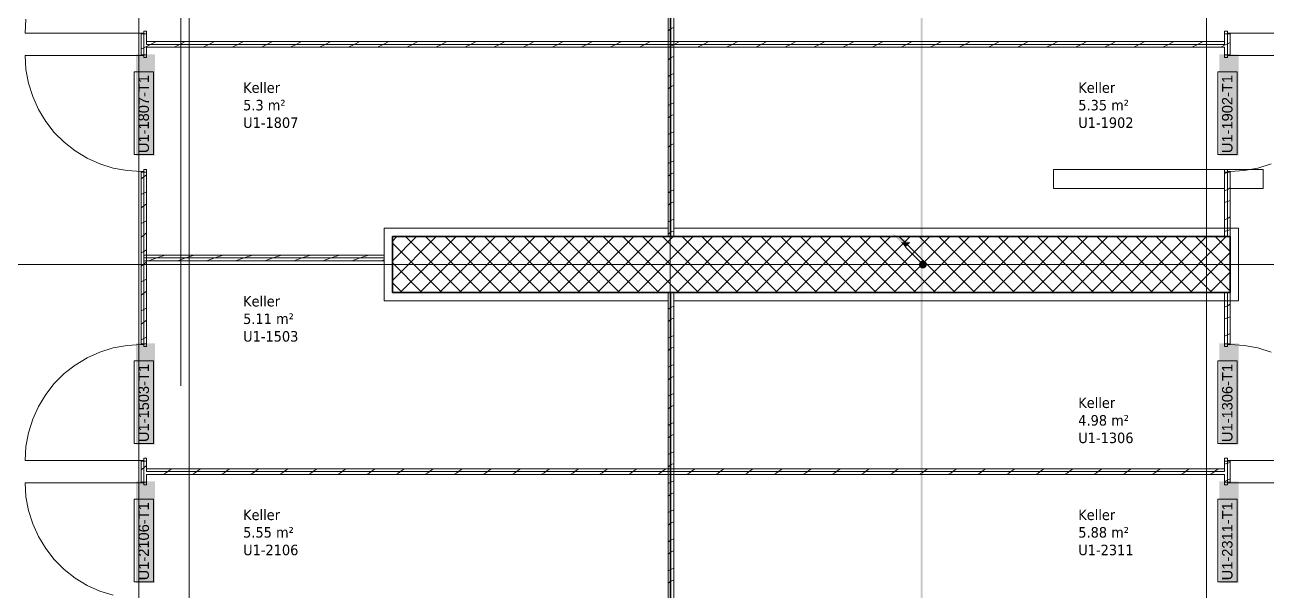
# Model space of a CAD drawing. Extents: x -1067 to 23308, y -6822 to 57810.
# Drawn here: x -71.7 to 106.2, y -57.4 to 23.7 of the extents above; entities that cross this region are included whole.
import ezdxf
from ezdxf.lldxf.tags import DXFTag

# ---------------------------------------------------------------- set-up
doc = ezdxf.new("R2010")
doc.units = 0
doc.layers.get('0').update_dxf_attribs({"lineweight": 13})
for name, color, linetype, lineweight in [('A-AREA-____-IDEN', 7, 'Continuous', 5), ('A-DOOR-____-IDEN', 7, 'Continuous', 5), ('A-DOOR-FRAM-MCUT', 7, 'Continuous', 9), ('A-DOOR-OPNG-OTLN', 7, 'Continuous', 9), ('A-FLOR-____-OVHD', 7, 'Strichpunkt - Fein', 9), ('A-WALL-____-MCUT', 7, 'Continuous', 35), ('A-WALL-____-PATT', 7, 'Continuous', 35), ('A-WALL-FNSH-MCUT', 7, 'Continuous', 35), ('M-EQPM-____-OTLN', 7, 'Continuous', 9), ('S-GRID-____-OTLN', 7, 'Continuous', 5)]:
    doc.layers.add(name, color=color, linetype=linetype, lineweight=lineweight)
doc.layers.add('EL01_WAN_Leitung_Potentialausgleich', color=1, linetype='fein_strichliert', lineweight=13, true_color=0xff0000)
doc.styles.get("Standard").update_dxf_attribs({"font": 'arial.ttf'})
tags = doc.linetypes.add('_Rasterlinie_', pattern=[0.375, 0.2, -0.05, 0.075, -0.05]).pattern_tags.tags
tags[10:11] = [DXFTag(74, 4), DXFTag(75, 0), DXFTag(340, '0'), DXFTag(46, 1.0), DXFTag(50, 0.0), DXFTag(44, 0.0), DXFTag(45, 0.0)]
tags[8:9] = [DXFTag(74, 4), DXFTag(75, 0), DXFTag(340, '0'), DXFTag(46, 1.0), DXFTag(50, 0.0), DXFTag(44, 0.0), DXFTag(45, 0.0)]
tags[6:7] = [DXFTag(74, 4), DXFTag(75, 0), DXFTag(340, '0'), DXFTag(46, 1.0), DXFTag(50, 0.0), DXFTag(44, 0.0), DXFTag(45, 0.0)]
tags[4:5] = [DXFTag(74, 4), DXFTag(75, 0), DXFTag(340, '0'), DXFTag(46, 1.0), DXFTag(50, 0.0), DXFTag(44, 0.0), DXFTag(45, 0.0)]
tags = doc.linetypes.add('fein_strichliert', pattern=[4, 1, -2, 1]).pattern_tags.tags
tags[8:9] = [DXFTag(74, 4), DXFTag(75, 0), DXFTag(340, '0'), DXFTag(46, 0.0), DXFTag(50, 0.0), DXFTag(44, 0.0), DXFTag(45, 0.0)]
tags[6:7] = [DXFTag(74, 4), DXFTag(75, 0), DXFTag(340, '0'), DXFTag(46, 0.0), DXFTag(50, 0.0), DXFTag(44, 0.0), DXFTag(45, 0.0)]
tags[4:5] = [DXFTag(74, 4), DXFTag(75, 0), DXFTag(340, '0'), DXFTag(46, 0.0), DXFTag(50, 0.0), DXFTag(44, 0.0), DXFTag(45, 0.0)]
tags = doc.linetypes.add('Strichpunkt - Fein', pattern=[0.2, 0.1, -0.05, 0, -0.05]).pattern_tags.tags
tags[10:11] = [DXFTag(74, 4), DXFTag(75, 0), DXFTag(340, '0'), DXFTag(46, 1.0), DXFTag(50, 0.0), DXFTag(44, 0.0), DXFTag(45, 0.0)]
tags[8:9] = [DXFTag(74, 4), DXFTag(75, 0), DXFTag(340, '0'), DXFTag(46, 1.0), DXFTag(50, 0.0), DXFTag(44, 0.0), DXFTag(45, 0.0)]
tags[6:7] = [DXFTag(74, 4), DXFTag(75, 0), DXFTag(340, '0'), DXFTag(46, 1.0), DXFTag(50, 0.0), DXFTag(44, 0.0), DXFTag(45, 0.0)]
tags[4:5] = [DXFTag(74, 4), DXFTag(75, 0), DXFTag(340, '0'), DXFTag(46, 1.0), DXFTag(50, 0.0), DXFTag(44, 0.0), DXFTag(45, 0.0)]

# ---------------------------------------------------------------- blocks, each defined once
blk = doc.blocks.new('Referenz-A0UJ2E68XE', base_point=(-1062.18, -175.86))
at = {"layer": 'A-DOOR-____-IDEN', "color": 0, "linetype": 'Continuous', "ltscale": 0.13}
for p, q in [((-56.09, 5.14), (-56.09, 16.98)), ((-56.09, 16.98), (-53.31, 16.98)), ((-53.31, 16.98), (-53.31, 5.14)), ((99.11, 5.14), (99.11, 16.98)), ((99.11, 16.98), (101.89, 16.98)), ((101.89, 16.98), (101.89, 5.14)), ((-53.31, 5.14), (-56.09, 5.14)), ((101.89, 5.14), (99.11, 5.14)), ((-56.09, -36.24), (-56.09, -24.4)), ((-56.09, -24.4), (-53.31, -24.4)), ((-53.31, -24.4), (-53.31, -36.24)), ((99.11, -36.24), (99.11, -24.4)), ((99.11, -24.4), (101.89, -24.4)), ((101.89, -24.4), (101.89, -36.24)), ((-53.31, -36.24), (-56.09, -36.24)), ((101.89, -36.24), (99.11, -36.24)), ((-56.09, -56.04), (-56.09, -44.2)), ((-56.09, -44.2), (-53.31, -44.2)), ((-53.31, -44.2), (-53.31, -56.04)), ((99.11, -56.04), (99.11, -44.2)), ((99.11, -44.2), (101.89, -44.2)), ((101.89, -44.2), (101.89, -56.04)), ((-53.31, -56.04), (-56.09, -56.04)), ((101.89, -56.04), (99.11, -56.04))]:
    blk.add_line(p, q, dxfattribs=at)
at = {"layer": 'A-DOOR-____-IDEN', "color": 7, "linetype": 'Continuous', "ltscale": 0.13, "true_color": 0xffffff}
for points in [[(-55.84, 4.96), (-53.09, 4.96), (-55.84, 19.5)], [(-53.09, 4.96), (-55.84, 19.5), (-53.09, 19.5)], [(99.36, 4.96), (102.11, 4.96), (99.36, 19.5)], [(102.11, 4.96), (99.36, 19.5), (102.11, 19.5)], [(-55.84, -36.42), (-53.09, -36.42), (-55.84, -21.88)], [(-53.09, -36.42), (-55.84, -21.88), (-53.09, -21.88)], [(99.36, -36.42), (102.11, -36.42), (99.36, -21.88)], [(102.11, -36.42), (99.36, -21.88), (102.11, -21.88)], [(-55.84, -56.22), (-53.09, -56.22), (-55.84, -41.68)], [(-53.09, -56.22), (-55.84, -41.68), (-53.09, -41.68)], [(99.36, -56.22), (102.11, -56.22), (99.36, -41.68)], [(102.11, -56.22), (99.36, -41.68), (102.11, -41.68)]]:
    blk.add_solid(points, dxfattribs=at)
at = {"layer": 'A-DOOR-FRAM-MCUT', "color": 0, "linetype": 'Continuous', "ltscale": 0.13}
for p, q in [((-55.1, 22.51), (-54.7, 22.51)), ((-55.1, 22.41), (-55.1, 22.51)), ((-54.3, 22.41), (-55.1, 22.41)), ((-54.7, 22.81), (-54.3, 22.81)), ((-54.7, 22.51), (-54.7, 22.81)), ((-54.3, 22.81), (-54.3, 22.41)), ((100.5, 22.81), (100.1, 22.81)), ((100.1, 22.81), (100.1, 22.41)), ((100.1, 22.41), (100.9, 22.41)), ((100.5, 22.51), (100.5, 22.81)), ((100.9, 22.51), (100.5, 22.51)), ((100.9, 22.41), (100.9, 22.51)), ((-55.1, 19.41), (-55.1, 19.31)), ((-54.3, 19.41), (-55.1, 19.41)), ((-55.1, 19.31), (-54.7, 19.31)), ((-54.7, 19.31), (-54.7, 19.01)), ((-54.7, 19.01), (-54.3, 19.01)), ((-54.3, 19.01), (-54.3, 19.41)), ((100.1, 19.41), (100.9, 19.41)), ((100.1, 19.01), (100.1, 19.41)), ((100.5, 19.01), (100.1, 19.01)), ((100.5, 19.31), (100.5, 19.01)), ((100.9, 19.31), (100.5, 19.31)), ((100.9, 19.41), (100.9, 19.31)), ((-55.1, 2.71), (-55.1, 2.61)), ((-54.7, 2.71), (-55.1, 2.71)), ((-55.1, 2.61), (-54.3, 2.61)), ((-54.3, 3.01), (-54.7, 3.01)), ((-54.7, 3.01), (-54.7, 2.71)), ((-54.3, 2.61), (-54.3, 3.01)), ((100.1, 3.01), (100.5, 3.01)), ((100.1, 2.61), (100.1, 3.01)), ((100.9, 2.61), (100.1, 2.61)), ((100.5, 3.01), (100.5, 2.71)), ((100.5, 2.71), (100.9, 2.71)), ((100.9, 2.71), (100.9, 2.61)), ((-55.1, -21.97), (-54.3, -21.97)), ((-55.1, -22.07), (-55.1, -21.97)), ((-54.7, -22.07), (-55.1, -22.07)), ((-54.7, -22.37), (-54.7, -22.07)), ((-54.3, -22.37), (-54.7, -22.37)), ((-54.3, -21.97), (-54.3, -22.37)), ((100.9, -21.97), (100.1, -21.97)), ((100.1, -21.97), (100.1, -22.37)), ((100.1, -22.37), (100.5, -22.37)), ((100.5, -22.37), (100.5, -22.07)), ((100.5, -22.07), (100.9, -22.07)), ((100.9, -22.07), (100.9, -21.97)), ((-55.1, -38.67), (-54.7, -38.67)), ((-55.1, -38.77), (-55.1, -38.67)), ((-54.3, -38.77), (-55.1, -38.77)), ((-54.7, -38.37), (-54.3, -38.37)), ((-54.7, -38.67), (-54.7, -38.37)), ((-54.3, -38.37), (-54.3, -38.77)), ((100.5, -38.37), (100.1, -38.37)), ((100.1, -38.37), (100.1, -38.77)), ((100.1, -38.77), (100.9, -38.77)), ((100.5, -38.67), (100.5, -38.37)), ((100.9, -38.67), (100.5, -38.67)), ((100.9, -38.77), (100.9, -38.67)), ((-55.1, -41.77), (-55.1, -41.87)), ((-54.3, -41.77), (-55.1, -41.77)), ((-55.1, -41.87), (-54.7, -41.87)), ((-54.7, -41.87), (-54.7, -42.17)), ((-54.7, -42.17), (-54.3, -42.17)), ((-54.3, -42.17), (-54.3, -41.77)), ((100.1, -41.77), (100.9, -41.77)), ((100.1, -42.17), (100.1, -41.77)), ((100.5, -42.17), (100.1, -42.17)), ((100.5, -41.87), (100.5, -42.17)), ((100.9, -41.87), (100.5, -41.87)), ((100.9, -41.77), (100.9, -41.87))]:
    blk.add_line(p, q, dxfattribs=at)
at = {"layer": 'A-DOOR-OPNG-OTLN', "color": 0, "linetype": 'Continuous', "ltscale": 0.13}
for p, q in [((-71.58, 24.51), (-71.7, 22.51)), ((-55.1, 22.51), (-71.7, 22.51)), ((100.9, 22.51), (117.5, 22.51)), ((-55.1, 19.31), (-71.7, 19.31)), ((-71.7, 19.31), (-71.58, 17.31)), ((100.9, 19.31), (117.5, 19.31)), ((-71.58, 17.31), (-71.21, 15.34)), ((-71.21, 15.34), (-70.62, 13.43)), ((-70.62, 13.43), (-69.8, 11.6)), ((-69.8, 11.6), (-68.76, 9.88)), ((-68.76, 9.88), (-67.52, 8.3)), ((-67.52, 8.3), (-66.1, 6.89)), ((-66.1, 6.89), (-64.53, 5.65)), ((-64.53, 5.65), (-62.81, 4.61)), ((-62.81, 4.61), (-60.98, 3.79)), ((-60.98, 3.79), (-59.07, 3.19)), ((104.88, 3.19), (106.79, 3.79)), ((-59.07, 3.19), (-57.1, 2.83)), ((-57.1, 2.83), (-55.1, 2.71)), ((100.9, 2.71), (102.9, 2.83)), ((102.9, 2.83), (104.88, 3.19)), ((-59.07, -22.55), (-60.98, -23.15)), ((-57.1, -22.19), (-59.07, -22.55)), ((-55.1, -22.07), (-57.1, -22.19)), ((102.9, -22.19), (100.9, -22.07)), ((104.88, -22.55), (102.9, -22.19)), ((106.79, -23.15), (104.88, -22.55)), ((-62.81, -23.97), (-64.53, -25.01)), ((-60.98, -23.15), (-62.81, -23.97)), ((-66.1, -26.24), (-67.52, -27.66)), ((-64.53, -25.01), (-66.1, -26.24)), ((-67.52, -27.66), (-68.76, -29.24)), ((-68.76, -29.24), (-69.8, -30.96)), ((-69.8, -30.96), (-70.62, -32.78)), ((-70.62, -32.78), (-71.21, -34.7)), ((-71.21, -34.7), (-71.58, -36.67)), ((-71.58, -36.67), (-71.7, -38.67)), ((-55.1, -38.67), (-71.7, -38.67)), ((100.9, -38.67), (117.5, -38.67)), ((-55.1, -41.87), (-71.7, -41.87)), ((-71.7, -41.87), (-71.58, -43.87)), ((100.9, -41.87), (117.5, -41.87)), ((-71.58, -43.87), (-71.21, -45.84)), ((-71.21, -45.84), (-70.62, -47.76)), ((-70.62, -47.76), (-69.8, -49.58)), ((-69.8, -49.58), (-68.76, -51.3)), ((-68.76, -51.3), (-67.52, -52.88)), ((-67.52, -52.88), (-66.1, -54.29)), ((-66.1, -54.29), (-64.53, -55.53)), ((-64.53, -55.53), (-62.81, -56.57)), ((-62.81, -56.57), (-60.98, -57.39)), ((-60.98, -57.39), (-59.07, -57.99))]:
    blk.add_line(p, q, dxfattribs=at)
at = {"layer": 'A-FLOR-____-OVHD', "color": 0, "linetype": 'Strichpunkt - Fein', "ltscale": 0.13}
for p, q in [((-49.4, -27.97), (-49.4, 307.48)), ((-48.2, 288.58), (-48.2, -172.39)), ((20.4, -5.42), (-20.3, -5.42)), ((-20.3, -5.42), (-20.3, -15.82)), ((102.1, -5.42), (21.2, -5.42)), ((102.1, -15.82), (102.1, -5.42)), ((-20.3, -15.82), (20.4, -15.82)), ((21.2, -15.82), (102.1, -15.82))]:
    blk.add_line(p, q, dxfattribs=at)
at = {"layer": 'A-WALL-____-MCUT', "color": 0, "linetype": 'Continuous', "lineweight": 9, "ltscale": 0.13}
for p, q in [((20.8, -6.62), (20.8, 142.98)), ((-54.7, 19.41), (-54.7, 22.41)), ((100.5, 19.41), (100.5, 22.41)), ((-54.3, 21.31), (-54.3, 20.91)), ((100.1, 20.91), (-54.3, 20.91)), ((100.1, 20.91), (100.1, 21.31)), ((-54.7, -21.97), (-54.7, 2.61)), ((100.5, -6.62), (100.5, 2.61)), ((-20.3, -9.68), (-54.7, -9.68)), ((20.8, -172.39), (20.8, -14.62)), ((100.5, -21.97), (100.5, -14.62)), ((-54.7, -41.77), (-54.7, -38.77)), ((100.5, -41.77), (100.5, -38.77)), ((-54.3, -39.87), (-54.3, -40.27)), ((100.1, -40.27), (-54.3, -40.27)), ((100.1, -40.27), (100.1, -39.87))]:
    blk.add_line(p, q, dxfattribs=at)
at = {"layer": 'A-WALL-____-MCUT', "color": 0, "linetype": 'Continuous', "ltscale": 0.35}
for p, q in [((100.9, -6.62), (-19.1, -6.62)), ((-19.1, -6.62), (-19.1, -14.62)), ((100.9, -14.62), (100.9, -6.62)), ((-19.1, -14.62), (100.9, -14.62))]:
    blk.add_line(p, q, dxfattribs=at)
at = {"layer": 'A-WALL-____-PATT', "color": 0, "linetype": 'Continuous', "lineweight": 9, "ltscale": 0.13}
for p, q in [((20.8, 23.16), (20.4, 22.86)), ((20.89, 23.23), (20.8, 23.16)), ((21.2, 23.33), (20.93, 23.24)), ((-54.7, 20.43), (-55.1, 20.23)), ((-54.3, 20.63), (-54.7, 20.43)), ((-53.73, 20.91), (-54.3, 20.63)), ((-52.93, 21.31), (-53.73, 20.91)), ((-49.56, 20.91), (-50.36, 20.51)), ((-48.76, 21.31), (-49.56, 20.91)), ((-45.4, 20.91), (-46.2, 20.51)), ((-44.6, 21.31), (-45.4, 20.91)), ((-41.23, 20.91), (-42.03, 20.51)), ((-40.43, 21.31), (-41.23, 20.91)), ((-37.07, 20.91), (-37.87, 20.51)), ((-36.27, 21.31), (-37.07, 20.91)), ((-32.9, 20.91), (-33.7, 20.51)), ((-32.1, 21.31), (-32.9, 20.91)), ((-28.74, 20.91), (-29.54, 20.51)), ((-27.94, 21.31), (-28.74, 20.91)), ((-24.57, 20.91), (-25.37, 20.51)), ((-23.77, 21.31), (-24.57, 20.91)), ((-20.41, 20.91), (-21.21, 20.51)), ((-19.61, 21.31), (-20.41, 20.91)), ((-16.24, 20.91), (-17.04, 20.51)), ((-15.44, 21.31), (-16.24, 20.91)), ((-12.08, 20.91), (-12.88, 20.51)), ((-11.28, 21.31), (-12.08, 20.91)), ((-7.91, 20.91), (-8.71, 20.51)), ((-7.11, 21.31), (-7.91, 20.91)), ((-3.75, 20.91), (-4.55, 20.51)), ((-2.95, 21.31), (-3.75, 20.91)), ((0.42, 20.91), (-0.38, 20.51)), ((1.22, 21.31), (0.42, 20.91)), ((4.58, 20.91), (3.78, 20.51)), ((5.38, 21.31), (4.58, 20.91)), ((8.75, 20.91), (7.95, 20.51)), ((9.55, 21.31), (8.75, 20.91)), ((12.91, 20.91), (12.11, 20.51)), ((13.71, 21.31), (12.91, 20.91)), ((17.08, 20.91), (16.28, 20.51)), ((17.88, 21.31), (17.08, 20.91)), ((20.44, 20.51), (20.4, 20.49)), ((21.24, 20.91), (20.44, 20.51)), ((22.04, 21.31), (21.24, 20.91)), ((25.41, 20.91), (24.61, 20.51)), ((26.21, 21.31), (25.41, 20.91)), ((29.57, 20.91), (28.77, 20.51)), ((30.37, 21.31), (29.57, 20.91)), ((33.74, 20.91), (32.94, 20.51)), ((34.54, 21.31), (33.74, 20.91)), ((37.9, 20.91), (37.1, 20.51)), ((38.7, 21.31), (37.9, 20.91)), ((42.07, 20.91), (41.27, 20.51)), ((42.87, 21.31), (42.07, 20.91)), ((46.23, 20.91), (45.43, 20.51)), ((47.03, 21.31), (46.23, 20.91)), ((50.4, 20.91), (49.6, 20.51)), ((51.2, 21.31), (50.4, 20.91)), ((54.56, 20.91), (53.76, 20.51)), ((55.36, 21.31), (54.56, 20.91)), ((58.73, 20.91), (57.93, 20.51)), ((59.53, 21.31), (58.73, 20.91)), ((62.89, 20.91), (62.09, 20.51)), ((63.69, 21.31), (62.89, 20.91)), ((67.06, 20.91), (66.26, 20.51)), ((67.86, 21.31), (67.06, 20.91)), ((71.22, 20.91), (70.42, 20.51)), ((72.02, 21.31), (71.22, 20.91)), ((75.39, 20.91), (74.59, 20.51)), ((76.19, 21.31), (75.39, 20.91)), ((79.55, 20.91), (78.75, 20.51)), ((80.35, 21.31), (79.55, 20.91)), ((83.72, 20.91), (82.92, 20.51)), ((84.52, 21.31), (83.72, 20.91)), ((87.88, 20.91), (87.08, 20.51)), ((88.68, 21.31), (87.88, 20.91)), ((92.05, 20.91), (91.25, 20.51)), ((92.85, 21.31), (92.05, 20.91)), ((96.21, 20.91), (95.41, 20.51)), ((97.01, 21.31), (96.21, 20.91)), ((100.1, 20.78), (99.58, 20.51)), ((100.5, 20.98), (100.1, 20.78)), ((100.9, 21.18), (100.5, 20.98)), ((20.8, 19), (20.4, 18.7)), ((20.89, 19.06), (20.8, 19)), ((21.2, 19.17), (20.93, 19.08)), ((20.8, 16.53), (20.4, 16.33)), ((21.2, 16.73), (20.8, 16.53)), ((20.8, 14.83), (20.4, 14.53)), ((20.89, 14.9), (20.8, 14.83)), ((21.2, 15.01), (20.93, 14.91)), ((21.2, 12.56), (20.8, 12.36)), ((20.8, 12.36), (20.4, 12.16)), ((20.89, 10.73), (20.8, 10.67)), ((21.2, 10.84), (20.93, 10.75)), ((20.8, 10.67), (20.4, 10.37)), ((20.8, 8.2), (20.4, 8)), ((21.2, 8.4), (20.8, 8.2)), ((20.8, 6.5), (20.4, 6.2)), ((20.89, 6.57), (20.8, 6.5)), ((21.2, 6.68), (20.93, 6.58)), ((20.8, 4.03), (20.4, 3.83)), ((21.2, 4.23), (20.8, 4.03)), ((-54.7, 1.94), (-55.1, 1.64)), ((-54.3, 2.24), (-54.7, 1.94)), ((20.8, 2.34), (20.4, 2.04)), ((20.89, 2.4), (20.8, 2.34)), ((21.2, 2.51), (20.93, 2.42)), ((100.5, 2.57), (100.1, 2.43)), ((100.64, 2.61), (100.5, 2.57)), ((21.2, 0.07), (20.8, -0.13)), ((100.5, 0.15), (100.1, -0.05)), ((100.9, 0.35), (100.5, 0.15)), ((-54.7, -0.4), (-55.1, -0.6)), ((-54.3, -0.2), (-54.7, -0.4)), ((20.8, -0.13), (20.4, -0.33)), ((20.89, -1.76), (20.8, -1.83)), ((21.2, -1.65), (20.93, -1.75)), ((100.5, -1.6), (100.1, -1.73)), ((100.9, -1.46), (100.5, -1.6)), ((-54.7, -2.22), (-55.1, -2.52)), ((-54.3, -1.92), (-54.7, -2.22)), ((20.8, -1.83), (20.4, -2.13)), ((-54.7, -4.56), (-55.1, -4.76)), ((-54.3, -4.36), (-54.7, -4.56)), ((20.8, -4.3), (20.4, -4.5)), ((21.2, -4.1), (20.8, -4.3)), ((100.5, -4.01), (100.1, -4.21)), ((100.9, -3.81), (100.5, -4.01)), ((-54.7, -6.39), (-55.1, -6.69)), ((-54.3, -6.09), (-54.7, -6.39)), ((-19.1, -7.25), (-18.47, -6.62)), ((-19.1, -10.08), (-15.64, -6.62)), ((-19.1, -12.91), (-12.81, -6.62)), ((-17.98, -14.62), (-9.98, -6.62)), ((-9.2, -14.62), (-17.2, -6.62)), ((-15.15, -14.62), (-7.15, -6.62)), ((-6.37, -14.62), (-14.37, -6.62)), ((-12.33, -14.62), (-4.33, -6.62)), ((-3.55, -14.62), (-11.55, -6.62)), ((-9.5, -14.62), (-1.5, -6.62)), ((-0.72, -14.62), (-8.72, -6.62)), ((-6.67, -14.62), (1.33, -6.62)), ((2.11, -14.62), (-5.89, -6.62)), ((-3.84, -14.62), (4.16, -6.62)), ((4.94, -14.62), (-3.06, -6.62)), ((-1.01, -14.62), (6.99, -6.62)), ((7.77, -14.62), (-0.23, -6.62)), ((1.82, -14.62), (9.82, -6.62)), ((10.6, -14.62), (2.6, -6.62)), ((4.64, -14.62), (12.64, -6.62)), ((13.42, -14.62), (5.42, -6.62)), ((7.47, -14.62), (15.47, -6.62)), ((16.25, -14.62), (8.25, -6.62)), ((10.3, -14.62), (18.3, -6.62)), ((19.08, -14.62), (11.08, -6.62)), ((13.13, -14.62), (21.13, -6.62)), ((21.91, -14.62), (13.91, -6.62)), ((15.96, -14.62), (23.96, -6.62)), ((24.74, -14.62), (16.74, -6.62)), ((18.79, -14.62), (26.79, -6.62)), ((27.57, -14.62), (19.57, -6.62)), ((20.8, -5.99), (20.4, -6.29)), ((20.89, -5.93), (20.8, -5.99)), ((21.2, -5.82), (20.93, -5.91)), ((21.62, -14.62), (29.62, -6.62)), ((30.4, -14.62), (22.4, -6.62)), ((24.44, -14.62), (32.44, -6.62)), ((33.22, -14.62), (25.22, -6.62)), ((27.27, -14.62), (35.27, -6.62)), ((36.05, -14.62), (28.05, -6.62)), ((30.1, -14.62), (38.1, -6.62)), ((38.88, -14.62), (30.88, -6.62)), ((32.93, -14.62), (40.93, -6.62)), ((41.71, -14.62), (33.71, -6.62)), ((35.76, -14.62), (43.76, -6.62)), ((44.54, -14.62), (36.54, -6.62)), ((38.59, -14.62), (46.59, -6.62)), ((47.37, -14.62), (39.37, -6.62)), ((41.41, -14.62), (49.41, -6.62)), ((50.19, -14.62), (42.19, -6.62)), ((44.24, -14.62), (52.24, -6.62)), ((53.02, -14.62), (45.02, -6.62)), ((47.07, -14.62), (55.07, -6.62)), ((55.85, -14.62), (47.85, -6.62)), ((49.9, -14.62), (57.9, -6.62)), ((58.68, -14.62), (50.68, -6.62)), ((52.73, -14.62), (60.73, -6.62)), ((61.51, -14.62), (53.51, -6.62)), ((55.56, -14.62), (63.56, -6.62)), ((64.34, -14.62), (56.34, -6.62)), ((58.38, -14.62), (66.38, -6.62)), ((67.17, -14.62), (59.17, -6.62)), ((61.21, -14.62), (69.21, -6.62)), ((69.99, -14.62), (61.99, -6.62)), ((64.04, -14.62), (72.04, -6.62)), ((72.82, -14.62), (64.82, -6.62)), ((66.87, -14.62), (74.87, -6.62)), ((75.65, -14.62), (67.65, -6.62)), ((69.7, -14.62), (77.7, -6.62)), ((78.48, -14.62), (70.48, -6.62)), ((72.53, -14.62), (80.53, -6.62)), ((81.31, -14.62), (73.31, -6.62)), ((75.36, -14.62), (83.36, -6.62)), ((84.14, -14.62), (76.14, -6.62)), ((78.18, -14.62), (86.18, -6.62)), ((86.96, -14.62), (78.96, -6.62)), ((81.01, -14.62), (89.01, -6.62)), ((89.79, -14.62), (81.79, -6.62)), ((83.84, -14.62), (91.84, -6.62)), ((92.62, -14.62), (84.62, -6.62)), ((86.67, -14.62), (94.67, -6.62)), ((95.45, -14.62), (87.45, -6.62)), ((89.5, -14.62), (97.5, -6.62)), ((98.28, -14.62), (90.28, -6.62)), ((92.33, -14.62), (100.33, -6.62)), ((100.9, -14.42), (93.11, -6.62)), ((100.9, -11.59), (95.93, -6.62)), ((100.9, -8.76), (98.76, -6.62)), ((100.5, -5.76), (100.1, -5.89)), ((100.9, -5.63), (100.5, -5.76)), ((-54.7, -8.73), (-55.1, -8.93)), ((-54.3, -8.53), (-54.7, -8.73)), ((-12.03, -14.62), (-19.1, -7.56)), ((95.15, -14.62), (100.9, -8.88)), ((-54.7, -10.55), (-55.1, -10.85)), ((-54.3, -10.25), (-54.7, -10.55)), ((-52.85, -9.68), (-54.04, -10.08)), ((-51.65, -9.28), (-52.85, -9.68)), ((-48.68, -9.68), (-49.88, -10.08)), ((-47.48, -9.28), (-48.68, -9.68)), ((-44.52, -9.68), (-45.71, -10.08)), ((-43.32, -9.28), (-44.52, -9.68)), ((-40.35, -9.68), (-41.55, -10.08)), ((-39.15, -9.28), (-40.35, -9.68)), ((-36.19, -9.68), (-37.38, -10.08)), ((-34.99, -9.28), (-36.19, -9.68)), ((-32.03, -9.68), (-33.22, -10.08)), ((-30.83, -9.28), (-32.03, -9.68)), ((-27.86, -9.68), (-29.05, -10.08)), ((-26.66, -9.28), (-27.86, -9.68)), ((-23.7, -9.68), (-24.89, -10.08)), ((-22.5, -9.28), (-23.7, -9.68)), ((-20.3, -9.93), (-20.72, -10.08)), ((-14.86, -14.62), (-19.1, -10.39)), ((97.98, -14.62), (100.9, -11.7)), ((-54.7, -12.89), (-55.1, -13.09)), ((-54.3, -12.69), (-54.7, -12.89)), ((-17.69, -14.62), (-19.1, -13.22)), ((-54.7, -14.72), (-55.1, -15.02)), ((-54.3, -14.42), (-54.7, -14.72)), ((100.81, -14.62), (100.9, -14.53)), ((-54.7, -17.06), (-55.1, -17.26)), ((-54.3, -16.86), (-54.7, -17.06)), ((20.8, -16.79), (20.4, -16.99)), ((21.2, -16.59), (20.8, -16.79)), ((100.5, -16.51), (100.1, -16.71)), ((100.9, -16.31), (100.5, -16.51)), ((-54.7, -18.88), (-55.1, -19.18)), ((-54.3, -18.58), (-54.7, -18.88)), ((20.8, -18.49), (20.4, -18.79)), ((20.89, -18.42), (20.8, -18.49)), ((21.2, -18.31), (20.93, -18.4)), ((100.5, -18.26), (100.1, -18.39)), ((100.9, -18.12), (100.5, -18.26)), ((-54.7, -21.22), (-55.1, -21.42)), ((-54.3, -21.02), (-54.7, -21.22)), ((20.8, -20.96), (20.4, -21.16)), ((21.2, -20.76), (20.8, -20.96)), ((100.5, -20.67), (100.1, -20.87)), ((100.9, -20.47), (100.5, -20.67)), ((20.8, -22.65), (20.4, -22.95)), ((20.89, -22.58), (20.8, -22.65)), ((21.2, -22.48), (20.93, -22.57)), ((20.8, -25.12), (20.4, -25.32)), ((21.2, -24.92), (20.8, -25.12)), ((21.2, -26.64), (20.93, -26.73)), ((20.8, -26.82), (20.4, -27.12)), ((20.89, -26.75), (20.8, -26.82)), ((20.8, -29.29), (20.4, -29.49)), ((21.2, -29.09), (20.8, -29.29)), ((20.8, -30.98), (20.4, -31.28)), ((20.89, -30.91), (20.8, -30.98)), ((21.2, -30.81), (20.93, -30.9)), ((20.8, -33.45), (20.4, -33.65)), ((21.2, -33.25), (20.8, -33.45)), ((20.8, -35.15), (20.4, -35.45)), ((20.89, -35.08), (20.8, -35.15)), ((21.2, -34.97), (20.93, -35.06)), ((20.8, -37.62), (20.4, -37.82)), ((21.2, -37.42), (20.8, -37.62)), ((21.2, -39.14), (20.93, -39.23)), ((100.5, -39.08), (100.1, -39.21)), ((100.9, -38.95), (100.5, -39.08)), ((-54.7, -39.71), (-55.1, -40.01)), ((-54.3, -39.41), (-54.7, -39.71)), ((-51.5, -40.45), (-51.94, -40.67)), ((-51.28, -40.27), (-51.58, -40.5)), ((-50.75, -39.87), (-51.28, -40.27)), ((-47.34, -40.45), (-47.78, -40.67)), ((-47.12, -40.27), (-47.42, -40.5)), ((-46.58, -39.87), (-47.12, -40.27)), ((-43.17, -40.45), (-43.61, -40.67)), ((-42.95, -40.27), (-43.25, -40.5)), ((-42.42, -39.87), (-42.95, -40.27)), ((-39.01, -40.45), (-39.45, -40.67)), ((-38.79, -40.27), (-39.09, -40.5)), ((-38.25, -39.87), (-38.79, -40.27)), ((-34.84, -40.45), (-35.28, -40.67)), ((-34.62, -40.27), (-34.92, -40.5)), ((-34.09, -39.87), (-34.62, -40.27)), ((-30.68, -40.45), (-31.12, -40.67)), ((-30.46, -40.27), (-30.76, -40.49)), ((-29.92, -39.87), (-30.46, -40.27)), ((-26.51, -40.45), (-26.95, -40.67)), ((-26.29, -40.27), (-26.59, -40.49)), ((-25.76, -39.87), (-26.29, -40.27)), ((-22.35, -40.45), (-22.79, -40.67)), ((-22.13, -40.27), (-22.42, -40.49)), ((-21.59, -39.87), (-22.13, -40.27)), ((-18.18, -40.45), (-18.62, -40.67)), ((-17.96, -40.27), (-18.26, -40.49)), ((-17.43, -39.87), (-17.96, -40.27)), ((-14.02, -40.45), (-14.46, -40.67)), ((-13.8, -40.27), (-14.09, -40.49)), ((-13.26, -39.87), (-13.8, -40.27)), ((-9.85, -40.45), (-10.29, -40.67)), ((-9.63, -40.27), (-9.93, -40.49)), ((-9.1, -39.87), (-9.63, -40.27)), ((-5.69, -40.45), (-6.13, -40.67)), ((-5.47, -40.27), (-5.76, -40.49)), ((-4.93, -39.87), (-5.47, -40.27)), ((-1.52, -40.45), (-1.96, -40.67)), ((-1.3, -40.27), (-1.6, -40.49)), ((-0.77, -39.87), (-1.3, -40.27)), ((2.64, -40.45), (2.2, -40.67)), ((2.86, -40.27), (2.57, -40.49)), ((3.4, -39.87), (2.86, -40.27)), ((6.81, -40.45), (6.37, -40.67)), ((7.03, -40.27), (6.73, -40.49)), ((7.56, -39.87), (7.03, -40.27)), ((10.97, -40.45), (10.53, -40.67)), ((11.19, -40.27), (10.9, -40.49)), ((11.73, -39.87), (11.19, -40.27)), ((15.14, -40.45), (14.7, -40.67)), ((15.36, -40.27), (15.06, -40.49)), ((15.89, -39.87), (15.36, -40.27)), ((19.3, -40.45), (18.86, -40.67)), ((19.52, -40.27), (19.23, -40.49)), ((20.06, -39.87), (19.52, -40.27)), ((20.8, -39.31), (20.4, -39.61)), ((20.89, -39.24), (20.8, -39.31)), ((23.47, -40.45), (23.03, -40.67)), ((23.69, -40.27), (23.39, -40.49)), ((24.22, -39.87), (23.69, -40.27)), ((27.63, -40.45), (27.19, -40.67)), ((27.85, -40.27), (27.56, -40.49)), ((28.39, -39.87), (27.85, -40.27)), ((31.8, -40.45), (31.36, -40.67)), ((32.02, -40.27), (31.72, -40.49)), ((32.55, -39.87), (32.02, -40.27)), ((35.96, -40.45), (35.52, -40.67)), ((36.18, -40.27), (35.89, -40.49)), ((36.72, -39.87), (36.18, -40.27)), ((40.13, -40.45), (39.69, -40.67)), ((40.35, -40.27), (40.06, -40.49)), ((40.88, -39.87), (40.35, -40.27)), ((44.29, -40.45), (43.85, -40.67)), ((44.51, -40.27), (44.22, -40.49)), ((45.05, -39.87), (44.51, -40.27)), ((48.46, -40.45), (48.02, -40.67)), ((48.68, -40.27), (48.39, -40.49)), ((49.21, -39.87), (48.68, -40.27)), ((52.62, -40.45), (52.18, -40.67)), ((52.84, -40.27), (52.55, -40.49)), ((53.38, -39.87), (52.84, -40.27)), ((56.79, -40.45), (56.35, -40.67)), ((57.01, -40.27), (56.72, -40.49)), ((57.54, -39.87), (57.01, -40.27)), ((60.95, -40.45), (60.51, -40.67)), ((61.17, -40.27), (60.88, -40.49)), ((61.71, -39.87), (61.17, -40.27)), ((65.12, -40.45), (64.68, -40.67)), ((65.34, -40.27), (65.05, -40.49)), ((65.87, -39.87), (65.34, -40.27)), ((69.28, -40.45), (68.84, -40.67)), ((69.5, -40.27), (69.21, -40.49)), ((70.04, -39.87), (69.5, -40.27)), ((73.45, -40.45), (73, -40.67)), ((73.67, -40.27), (73.38, -40.49)), ((74.2, -39.87), (73.67, -40.27)), ((77.61, -40.45), (77.17, -40.67)), ((77.83, -40.27), (77.54, -40.49)), ((78.37, -39.87), (77.83, -40.27)), ((81.77, -40.45), (81.33, -40.67)), ((82, -40.27), (81.71, -40.49)), ((82.53, -39.87), (82, -40.27)), ((85.94, -40.45), (85.5, -40.67)), ((86.16, -40.27), (85.87, -40.49)), ((86.7, -39.87), (86.16, -40.27)), ((90.1, -40.45), (89.66, -40.67)), ((90.33, -40.27), (90.04, -40.49)), ((90.86, -39.87), (90.33, -40.27)), ((94.27, -40.45), (93.83, -40.67)), ((94.49, -40.27), (94.2, -40.49)), ((95.03, -39.87), (94.49, -40.27)), ((98.43, -40.45), (97.99, -40.67)), ((98.66, -40.27), (98.37, -40.49)), ((99.19, -39.87), (98.66, -40.27)), ((20.8, -41.78), (20.4, -41.98)), ((21.2, -41.58), (20.8, -41.78)), ((100.5, -41.5), (100.1, -41.7)), ((100.9, -41.3), (100.5, -41.5)), ((20.8, -43.48), (20.4, -43.78)), ((20.89, -43.41), (20.8, -43.48)), ((21.2, -43.3), (20.93, -43.39)), ((20.8, -45.95), (20.4, -46.15)), ((21.2, -45.75), (20.8, -45.95)), ((20.8, -47.64), (20.4, -47.94)), ((20.9, -47.57), (20.8, -47.64)), ((21.2, -47.47), (20.93, -47.56)), ((20.8, -50.11), (20.4, -50.31)), ((21.2, -49.91), (20.8, -50.11)), ((20.8, -51.81), (20.4, -52.11)), ((20.9, -51.74), (20.8, -51.81)), ((21.2, -51.63), (20.93, -51.72)), ((20.8, -54.28), (20.4, -54.48)), ((21.2, -54.08), (20.8, -54.28)), ((20.8, -55.97), (20.4, -56.27)), ((20.9, -55.9), (20.8, -55.97)), ((21.2, -55.8), (20.93, -55.89))]:
    blk.add_line(p, q, dxfattribs=at)
at = {"layer": 'A-WALL-FNSH-MCUT', "color": 0, "linetype": 'Continuous', "lineweight": 9, "ltscale": 0.13}
for p, q in [((20.4, 142.98), (20.4, -6.62)), ((21.2, -6.62), (21.2, 142.98)), ((-55.1, 22.41), (-55.1, 19.41)), ((-54.3, 22.41), (-55.1, 22.41)), ((-54.3, 21.31), (-54.3, 22.41)), ((100.1, 22.41), (100.1, 21.31)), ((100.9, 22.41), (100.1, 22.41)), ((100.9, 19.41), (100.9, 22.41)), ((100.1, 21.31), (-54.3, 21.31)), ((-54.3, 19.41), (-54.3, 20.51)), ((-54.3, 20.51), (100.1, 20.51)), ((100.1, 20.51), (100.1, 19.41)), ((-55.1, 19.41), (-54.3, 19.41)), ((100.1, 19.41), (100.9, 19.41)), ((-55.1, 2.61), (-55.1, -21.97)), ((-54.3, 2.61), (-55.1, 2.61)), ((-54.3, -21.97), (-54.3, 2.61)), ((100.1, 2.61), (100.1, -6.62)), ((100.9, 2.61), (100.1, 2.61)), ((100.9, -6.62), (100.9, 2.61)), ((-20.3, -9.28), (-54.7, -9.28)), ((-54.7, -10.08), (-20.3, -10.08)), ((-20.3, -10.08), (-20.3, -9.28)), ((20.4, -14.62), (20.4, -172.39)), ((21.2, -172.39), (21.2, -14.62)), ((100.1, -14.62), (100.1, -21.97)), ((100.9, -21.97), (100.9, -14.62)), ((-55.1, -21.97), (-54.3, -21.97)), ((100.1, -21.97), (100.9, -21.97)), ((-55.1, -38.77), (-55.1, -41.77)), ((-54.3, -38.77), (-55.1, -38.77)), ((-54.3, -39.87), (-54.3, -38.77)), ((100.1, -38.77), (100.1, -39.87)), ((100.9, -38.77), (100.1, -38.77)), ((100.9, -41.77), (100.9, -38.77)), ((100.1, -39.87), (-54.3, -39.87)), ((-54.3, -41.77), (-54.3, -40.67)), ((-54.3, -40.67), (100.1, -40.67)), ((100.1, -40.67), (100.1, -41.77)), ((-55.1, -41.77), (-54.3, -41.77)), ((100.1, -41.77), (100.9, -41.77))]:
    blk.add_line(p, q, dxfattribs=at)
at = {"layer": 'M-EQPM-____-OTLN', "color": 0, "linetype": 'Continuous', "ltscale": 0.13}
for p, q in [((100.1, 2.98), (75.6, 2.98)), ((75.6, 2.98), (75.6, 0.28)), ((105.6, 2.98), (100.5, 2.98)), ((105.6, 0.28), (105.6, 2.98)), ((75.6, 0.28), (100.1, 0.28)), ((100.9, 0.28), (105.6, 0.28))]:
    blk.add_line(p, q, dxfattribs=at)
at = {"layer": 'S-GRID-____-OTLN', "color": 0, "linetype": '_Rasterlinie_', "ltscale": 0.13}
for p, q in [((-55.4, -172.39), (-55.4, 546.38)), ((20.7, -172.39), (20.7, 546.38)), ((97.5, -172.39), (97.5, 546.38)), ((-117.1, -10.62), (198.84, -10.62))]:
    blk.add_line(p, q, dxfattribs=at)
at = {"layer": 'A-AREA-____-IDEN', "color": 0, "linetype": 'Continuous', "ltscale": 0.13, "char_height": 1.5, "attachment_point": 1}
for s, insert in [('{\\W0.9;\\fVerdana;Keller}', (-40.48, 15.47)), ('{\\W0.9;\\fVerdana;Keller}', (79.14, 15.47)), ('{\\W0.9;\\fVerdana;5.3 m²}', (-40.48, 12.96)), ('{\\W0.9;\\fVerdana;5.35 m²}', (79.14, 12.96)), ('{\\W0.9;\\fVerdana;U1-1807}', (-40.48, 10.45)), ('{\\W0.9;\\fVerdana;U1-1902}', (79.14, 10.45)), ('{\\W0.9;\\fVerdana;Keller}', (-40.48, -15.12)), ('{\\W0.9;\\fVerdana;5.11 m²}', (-40.48, -17.63)), ('{\\W0.9;\\fVerdana;U1-1503}', (-40.48, -20.15)), ('{\\W0.9;\\fVerdana;Keller}', (79.14, -29.66)), ('{\\W0.9;\\fVerdana;4.98 m²}', (79.14, -32.18)), ('{\\W0.9;\\fVerdana;U1-1306}', (79.14, -34.69)), ('{\\W0.9;\\fVerdana;Keller}', (-40.48, -45.71)), ('{\\W0.9;\\fVerdana;Keller}', (79.14, -45.71)), ('{\\W0.9;\\fVerdana;5.55 m²}', (-40.48, -48.22)), ('{\\W0.9;\\fVerdana;5.88 m²}', (79.14, -48.22)), ('{\\W0.9;\\fVerdana;U1-2106}', (-40.48, -50.74)), ('{\\W0.9;\\fVerdana;U1-2311}', (79.14, -50.74))]:
    blk.add_mtext(s, dxfattribs=dict(at, insert=insert))
at = {"layer": 'A-DOOR-____-IDEN', "color": 0, "linetype": 'Continuous', "ltscale": 0.13, "char_height": 1.5, "attachment_point": 1, "rotation": 90}
for s, insert in [('{\\fArial;U1-1807-T1}', (-55.47, 5.34)), ('{\\fArial;U1-1902-T1}', (99.73, 5.34)), ('{\\fArial;U1-1503-T1}', (-55.47, -36.04)), ('{\\fArial;U1-1306-T1}', (99.73, -36.04)), ('{\\fArial;U1-2106-T1}', (-55.47, -55.84)), ('{\\fArial;U1-2311-T1}', (99.73, -55.84))]:
    blk.add_mtext(s, dxfattribs=dict(at, insert=insert))
blk = doc.blocks.new('Steigleitung_nach oben-A0UJ2E8UXE', base_point=(52.44, -11.18))
at = {"color": 0, "linetype": 'ByBlock', "lineweight": -2, "ltscale": 0.13}
blk.add_line((54.41, -8.15), (56.49, -10.23), dxfattribs=at)
for points in [[(55.11, -7.44), (53.71, -7.44), (52.44, -6.18)], [(54.41, -8.15), (55.11, -7.44), (53.71, -7.44)], [(57.45, -10.62), (56.33, -10.62), (57.43, -10.48)], [(56.33, -10.62), (57.43, -10.48), (56.35, -10.48)], [(56.35, -10.77), (57.45, -10.62), (56.33, -10.62)], [(57.43, -10.48), (56.35, -10.48), (57.37, -10.34)], [(56.35, -10.48), (57.37, -10.34), (56.4, -10.34)], [(57.43, -10.48), (56.35, -10.48), (57.43, -10.48)], [(56.35, -10.48), (57.43, -10.48), (56.35, -10.48)], [(57.43, -10.77), (56.35, -10.77), (57.45, -10.62)], [(57.37, -10.34), (56.4, -10.34), (57.28, -10.23)], [(56.4, -10.34), (57.28, -10.23), (56.49, -10.23)], [(57.37, -10.34), (56.4, -10.34), (57.37, -10.34)], [(56.4, -10.34), (57.37, -10.34), (56.4, -10.34)], [(57.28, -10.23), (56.49, -10.23), (57.17, -10.14)], [(56.49, -10.23), (57.17, -10.14), (56.61, -10.14)], [(57.28, -10.23), (56.49, -10.23), (57.28, -10.23)], [(56.49, -10.23), (57.28, -10.23), (56.49, -10.23)], [(57.17, -10.14), (56.61, -10.14), (57.03, -10.08)], [(56.61, -10.14), (57.03, -10.08), (56.74, -10.08)], [(57.17, -10.14), (56.61, -10.14), (57.17, -10.14)], [(56.61, -10.14), (57.17, -10.14), (56.61, -10.14)], [(57.03, -10.08), (56.74, -10.08), (56.89, -10.06)], [(56.4, -10.9), (57.43, -10.77), (56.35, -10.77)], [(57.43, -10.77), (56.35, -10.77), (57.43, -10.77)], [(56.35, -10.77), (57.43, -10.77), (56.35, -10.77)], [(57.37, -10.9), (56.4, -10.9), (57.43, -10.77)], [(56.49, -11.02), (57.37, -10.9), (56.4, -10.9)], [(57.28, -11.02), (56.49, -11.02), (57.37, -10.9)], [(56.61, -11.11), (57.28, -11.02), (56.49, -11.02)], [(57.28, -11.02), (56.49, -11.02), (57.28, -11.02)], [(56.49, -11.02), (57.28, -11.02), (56.49, -11.02)], [(57.17, -11.11), (56.61, -11.11), (57.28, -11.02)], [(56.74, -11.16), (57.17, -11.11), (56.61, -11.11)], [(57.17, -11.11), (56.61, -11.11), (57.17, -11.11)], [(56.61, -11.11), (57.17, -11.11), (56.61, -11.11)], [(57.03, -11.16), (56.74, -11.16), (57.17, -11.11)], [(56.89, -11.18), (57.03, -11.16), (56.74, -11.16)], [(57.03, -11.16), (56.74, -11.16), (57.03, -11.16)], [(56.74, -11.16), (57.03, -11.16), (56.74, -11.16)]]:
    blk.add_solid(points, dxfattribs=at)

msp = doc.modelspace()

# ---------------------------------------------------------------- linework, layer by layer
at = {"layer": 'EL01_WAN_Leitung_Potentialausgleich', "linetype": 'ByBlock', "ltscale": 0.13}
for points in [[(56.56, -172.39), (56.86, -172.39), (56.56, 473.38)], [(56.86, -172.39), (56.56, 473.38), (56.86, 473.38)]]:
    msp.add_solid(points, dxfattribs=at)

# ---------------------------------------------------------------- block references
at = {"color": 9, "lineweight": 25, "ltscale": 0.25, "true_color": 0xc0c0c0}
msp.add_blockref('Referenz-A0UJ2E68XE', (-1062.18, -175.86), dxfattribs=at)
at = {"layer": 'EL01_WAN_Leitung_Potentialausgleich', "linetype": 'ByBlock', "ltscale": 0.13}
msp.add_blockref('Steigleitung_nach oben-A0UJ2E8UXE', (52.44, -11.18), dxfattribs=at)

doc.saveas('drawing.dxf')
